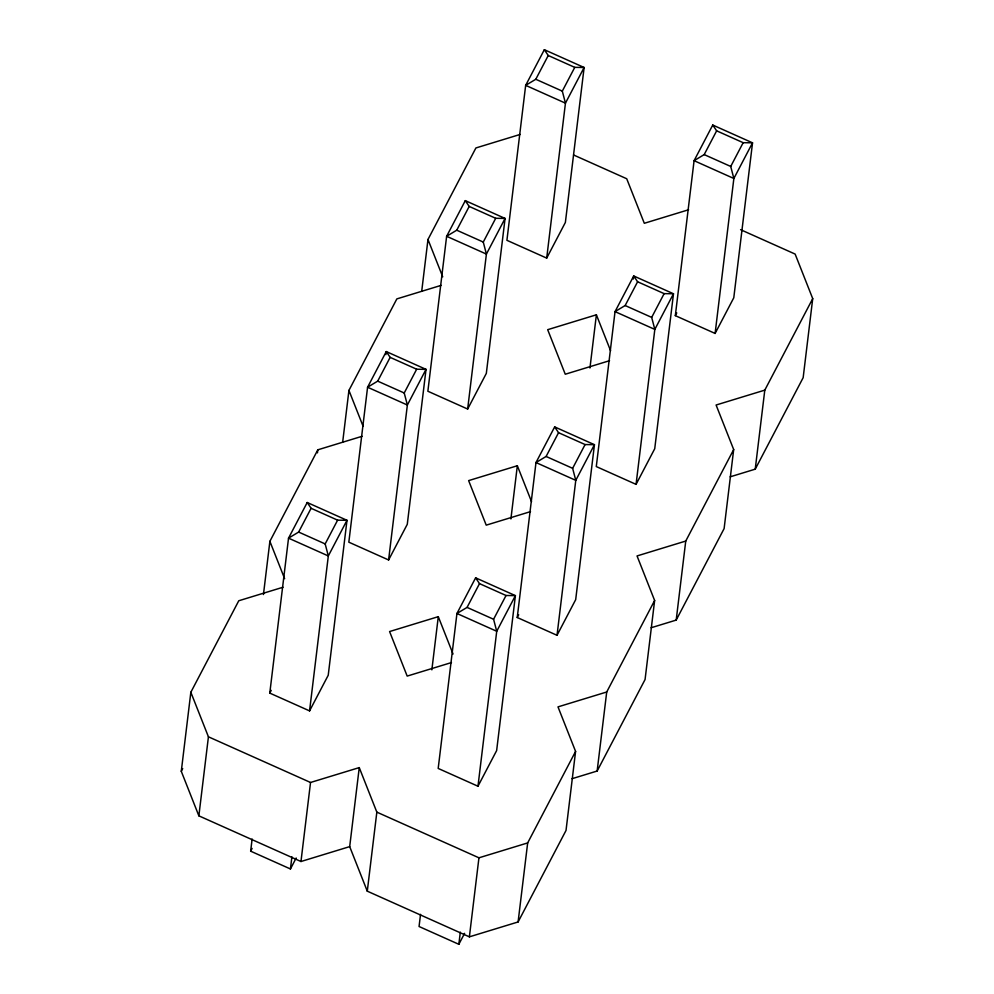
<?xml version="1.0" encoding="UTF-8"?>
<svg xmlns="http://www.w3.org/2000/svg" width="994" height="994" viewBox="0 0 994 994"><rect width="100%" height="100%" fill="white"/><g stroke="black" fill="none" stroke-linecap="round" stroke-linejoin="round"><path stroke-width="1.49" d="M190.836 692.271L208.429 736.803L310.538 782.477L359.256 767.604L349.689 846.627L300.971 861.512L198.862 815.838L181.281 771.307L190.836 692.271L238.771 600.761L283.054 587.23M198.862 815.838L208.429 736.803M263.447 594.536L269.883 541.332L317.807 449.822L362.089 436.291M296.175 857.996L290.434 868.967L250.65 851.175L252.128 839.011M269.784 693.104L288.533 538.152L307.208 502.504L346.993 520.297L328.231 675.249L309.569 710.896L269.784 693.104L271.213 690.37M317.446 452.866L317.807 449.822M290.434 868.967L291.901 856.816M309.569 710.896L328.318 555.944L346.993 520.297L337.625 520.16L311.097 508.294L307.208 502.504M342.681 442.082L348.931 390.406L396.854 298.896L441.137 285.365M300.971 861.512L310.538 782.477M385.883 354.634L386.256 351.565L426.028 369.358L407.279 524.31L388.604 559.97L348.832 542.177L367.581 387.225L386.256 351.565L390.145 357.368L416.672 369.221L426.028 369.358L407.366 405.018L388.604 559.97M421.729 291.143L427.979 239.467L475.902 147.957L520.185 134.426M740.58 229.676L795.138 254.079L812.719 298.622L764.796 390.133L716.09 405.018L733.684 449.549L685.748 541.059L637.042 555.944L654.636 600.488L606.713 691.998L557.994 706.883L575.588 751.414L566.021 830.45L518.098 921.96L469.379 936.845L367.283 891.171L376.838 812.135L359.256 767.604M431.856 669.857L438.292 616.665L389.586 631.55L407.18 676.094L451.462 662.563M467.652 409.031L486.401 254.079L505.076 218.431L465.291 200.639L446.629 236.286L427.867 391.238L467.652 409.031L486.327 373.384L505.076 218.431L495.708 218.295L469.193 206.429L465.291 200.639M420.537 914.343L419.058 926.507L458.843 944.3L464.596 933.329M458.843 944.3L460.321 932.136M477.977 786.229L496.727 631.277L515.401 595.63L475.617 577.825L456.942 613.484L438.192 768.437L477.977 786.229L496.64 750.582L515.401 595.63L506.033 595.493L479.506 583.627L475.617 577.825M510.904 518.93L517.34 465.739L468.634 480.611L486.228 525.155L530.51 511.624M546.7 258.105L565.449 103.152L584.124 67.493L544.339 49.7L525.664 85.347L506.915 240.312L546.7 258.105L565.375 222.445L584.124 67.493L574.756 67.356L548.241 55.502L544.339 49.7M469.379 936.845L478.946 857.81L527.665 842.924L575.588 751.414M517.24 617.51L535.99 462.545L554.664 426.898L594.449 444.691L575.688 599.643L557.025 635.303L517.24 617.51L518.669 614.764M518.098 921.96L527.665 842.924M557.025 635.303L575.774 480.351L594.449 444.691L585.081 444.554L558.553 432.688L554.664 426.898M589.951 367.991L596.388 314.8L547.682 329.685L565.263 374.229L609.546 360.698M633.34 279.028L633.712 275.959L673.485 293.764L654.735 448.716L636.061 484.364L596.288 466.571L615.038 311.619L633.712 275.959L637.601 281.762L664.129 293.628L673.485 293.764L654.822 329.412L636.061 484.364M572.047 778.7L597.145 771.033L606.713 691.998M675.324 315.645L694.085 160.68L712.748 125.033L752.533 142.825L733.783 297.778L715.108 333.437L675.324 315.645L676.765 312.899M654.636 600.488L645.069 679.523L597.145 771.033M651.095 627.761L676.193 620.094L685.748 541.059M715.108 333.437L733.858 178.485L752.533 142.825L743.164 142.689L716.649 130.823L712.748 125.033M733.684 449.549L724.117 528.584L676.193 620.094M730.143 476.834L755.229 469.168L764.796 390.133M812.719 298.622L803.164 377.658L755.229 469.168M337.625 520.16L325.175 543.929L328.318 555.944L288.533 538.152L298.647 532.063L311.097 508.294M416.672 369.221L404.223 392.99L407.366 405.018L367.581 387.225L377.695 381.137L390.145 357.368M495.708 218.295L483.27 242.064L486.401 254.079L446.629 236.286L456.743 230.198L469.193 206.429M574.756 67.356L562.306 91.125L565.449 103.152L525.664 85.347L535.791 79.271L548.241 55.502M181.281 771.307L182.71 768.573M250.65 851.175L252.091 848.429M506.033 595.493L493.583 619.262L496.727 631.277L456.942 613.484L467.068 607.396L479.506 583.627M585.081 444.554L572.631 468.323L575.774 480.351L535.99 462.545L546.104 456.457L558.553 432.688M664.129 293.628L651.679 317.397L654.822 329.412L615.038 311.619L625.151 305.531L637.601 281.762M743.164 142.689L730.727 166.458L733.858 178.485L694.085 160.68L704.199 154.592L716.649 130.823M688.594 209.759L644.311 223.29L626.717 178.746L573.575 154.977M535.791 79.271L562.306 91.125M704.199 154.592L730.727 166.458M456.743 230.198L483.27 242.064M625.151 305.531L651.679 317.397M377.695 381.137L404.223 392.99M546.104 456.457L572.631 468.323M298.647 532.063L325.175 543.929M467.068 607.396L493.583 619.262M376.838 812.135L478.946 857.81M596.388 314.8L610.577 350.72M427.979 239.467L442.728 276.829M517.34 465.739L531.529 501.647M348.931 390.406L363.121 426.327M438.292 616.665L453.053 654.027M269.883 541.332L284.644 578.694M349.689 846.627L367.283 891.171"/></g></svg>
